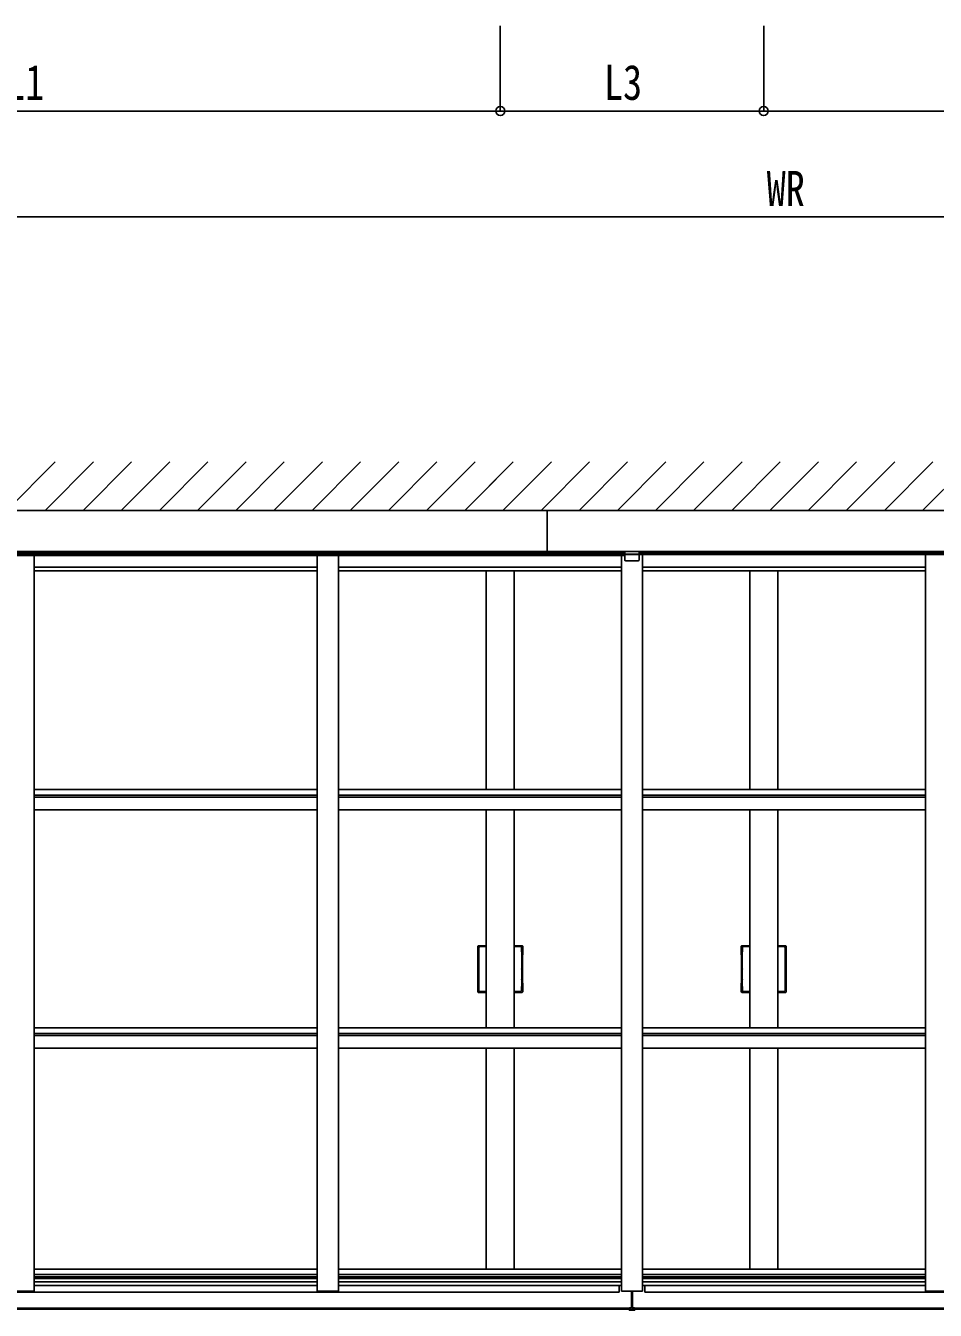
# Model space of a CAD drawing. Units: millimetres, scale not verified. Extents: x -10512 to 10512, y -7425 to 7425.
# Drawn here: x -7540 to -5399, y 392 to 3414 of the extents above; entities that cross this region are included whole.
import ezdxf
from ezdxf.enums import TextEntityAlignment as Align

# ---------------------------------------------------------------- set-up
doc = ezdxf.new("R2010")
doc.units = ezdxf.units.MM
doc.header["$LTSCALE"] = 40
for name, color, linetype in [('0-3_YKK_11E', 7, 'Continuous'), ('0-5_YKK_13', 4, 'Continuous'), ('0-6_YKK_A1', 4, 'Continuous'), ('0-7_YKK_D', 6, 'Continuous')]:
    doc.layers.add(name, color=color, linetype=linetype)
doc.styles.add('ＭＳ ゴシック', font='')
doc.styles.get('ＭＳ ゴシック').set_extended_font_data('MS Gothic')

msp = doc.modelspace()

# ---------------------------------------------------------------- linework, layer by layer
at = {"layer": '0-3_YKK_11E'}
for p, q in [((-6473.51, 1250.16), (-6455.51, 1250.16)), ((-6470.31, 1247.96), (-6455.51, 1247.96)), ((-6389.51, 1250.16), (-6371.51, 1250.16)), ((-6389.51, 1247.96), (-6374.71, 1247.96)), ((-5835.51, 1250.16), (-5853.51, 1250.16)), ((-5850.31, 1247.96), (-5835.51, 1247.96)), ((-5769.51, 1250.16), (-5751.51, 1250.16)), ((-5769.51, 1247.96), (-5754.71, 1247.96)), ((-6455.51, 1140.16), (-6473.51, 1140.16)), ((-6455.51, 1142.36), (-6470.31, 1142.36)), ((-6374.71, 1142.36), (-6389.51, 1142.36)), ((-6371.51, 1140.16), (-6389.51, 1140.16)), ((-5853.51, 1140.16), (-5835.51, 1140.16)), ((-5835.51, 1142.36), (-5850.31, 1142.36)), ((-5754.71, 1142.36), (-5769.51, 1142.36)), ((-5751.51, 1140.16), (-5769.51, 1140.16))]:
    msp.add_line(p, q, dxfattribs=at)
for points in [[(-6472.81, 1144.86), (-6472.81, 1154.36), (-6472.91, 1154.58), (-6473.01, 1154.81), (-6473.01, 1170.51), (-6472.91, 1170.73), (-6472.81, 1170.96), (-6472.81, 1171.36), (-6472.91, 1171.58), (-6473.01, 1171.81), (-6473.01, 1194.51), (-6472.91, 1194.73), (-6472.81, 1194.96), (-6472.81, 1195.36), (-6472.91, 1195.58), (-6473.01, 1195.81), (-6473.01, 1218.51), (-6472.91, 1218.73), (-6472.81, 1218.96), (-6472.81, 1219.36), (-6472.91, 1219.58), (-6473.01, 1219.81), (-6473.01, 1235.51), (-6472.91, 1235.73), (-6472.81, 1235.96), (-6472.81, 1245.46)], [(-6372.21, 1245.46), (-6372.21, 1235.96), (-6372.11, 1235.73), (-6372.01, 1235.51), (-6372.01, 1219.81), (-6372.11, 1219.58), (-6372.21, 1219.36), (-6372.21, 1218.96), (-6372.11, 1218.73), (-6372.01, 1218.51), (-6372.01, 1195.81), (-6372.11, 1195.58), (-6372.21, 1195.36), (-6372.21, 1194.96), (-6372.11, 1194.73), (-6372.01, 1194.51), (-6372.01, 1171.81), (-6372.11, 1171.58), (-6372.21, 1171.36), (-6372.21, 1170.96), (-6372.11, 1170.73), (-6372.01, 1170.51), (-6372.01, 1154.81), (-6372.11, 1154.58), (-6372.21, 1154.36), (-6372.21, 1144.86)], [(-5852.81, 1144.86), (-5852.81, 1154.36), (-5852.91, 1154.58), (-5853.01, 1154.81), (-5853.01, 1170.51), (-5852.91, 1170.73), (-5852.81, 1170.96), (-5852.81, 1171.36), (-5852.91, 1171.58), (-5853.01, 1171.81), (-5853.01, 1194.51), (-5852.91, 1194.73), (-5852.81, 1194.96), (-5852.81, 1195.36), (-5852.91, 1195.58), (-5853.01, 1195.81), (-5853.01, 1218.51), (-5852.91, 1218.73), (-5852.81, 1218.96), (-5852.81, 1219.36), (-5852.91, 1219.58), (-5853.01, 1219.81), (-5853.01, 1235.51), (-5852.91, 1235.73), (-5852.81, 1235.96), (-5852.81, 1245.46)], [(-5752.21, 1245.46), (-5752.21, 1235.96), (-5752.11, 1235.73), (-5752.01, 1235.51), (-5752.01, 1219.81), (-5752.11, 1219.58), (-5752.21, 1219.36), (-5752.21, 1218.96), (-5752.11, 1218.73), (-5752.01, 1218.51), (-5752.01, 1195.81), (-5752.11, 1195.58), (-5752.21, 1195.36), (-5752.21, 1194.96), (-5752.11, 1194.73), (-5752.01, 1194.51), (-5752.01, 1171.81), (-5752.11, 1171.58), (-5752.21, 1171.36), (-5752.21, 1170.96), (-5752.11, 1170.73), (-5752.01, 1170.51), (-5752.01, 1154.81), (-5752.11, 1154.58), (-5752.21, 1154.36), (-5752.21, 1144.86)]]:
    msp.add_lwpolyline(points, dxfattribs=at)
for centre, radius, start, end in [((-6473.51, 1248.16), 2, 90, 181.08102), ((-9282.26, 1195.16), 2807.25, 358.91898, 1.08102), ((-6470.31, 1245.46), 2.5, 90, 180), ((-6374.71, 1245.46), 2.5, 0, 90), ((-6371.51, 1248.16), 2, 358.91898, 90), ((-3562.76, 1195.16), 2807.25, 178.91898, 181.08102), ((-5853.51, 1248.16), 2, 90, 181.08102), ((-8662.26, 1195.16), 2807.25, 358.91898, 1.08102), ((-5850.31, 1245.46), 2.5, 90, 180), ((-5754.71, 1245.46), 2.5, 0, 90), ((-5751.51, 1248.16), 2, 358.91898, 90), ((-2942.76, 1195.16), 2807.25, 178.91898, 181.08102), ((-6473.51, 1142.16), 2, 178.91898, 270), ((-6470.31, 1144.86), 2.5, 180, 270), ((-6374.71, 1144.86), 2.5, 270, 0), ((-6371.51, 1142.16), 2, 270, 1.08102), ((-5853.51, 1142.16), 2, 178.91898, 270), ((-5850.31, 1144.86), 2.5, 180, 270), ((-5754.71, 1144.86), 2.5, 270, 0), ((-5751.51, 1142.16), 2, 270, 1.08102)]:
    msp.add_arc(centre, radius, start, end, dxfattribs=at)
at = {"layer": '0-5_YKK_13'}
for p, q in [((-8926.51, 2273.96), (-6112.51, 2273.96)), ((-6312.51, 2273.96), (-6312.51, 2177.11)), ((-6312.51, 2273.96), (-6312.51, 2177.11)), ((-2532.51, 2273.96), (-6112.51, 2273.96)), ((-8926.51, 2177.11), (-6112.51, 2177.11)), ((-2532.51, 2177.11), (-6112.51, 2177.11))]:
    msp.add_line(p, q, dxfattribs=at)
at = {"layer": '0-6_YKK_A1'}
for p, q in [((-7583.86, 2273.96), (-7469.78, 2388.05)), ((-7494.06, 2273.96), (-7379.97, 2388.05)), ((-7404.26, 2273.96), (-7290.17, 2388.05)), ((-7314.46, 2273.96), (-7200.37, 2388.05)), ((-7224.65, 2273.96), (-7110.57, 2388.05)), ((-7134.85, 2273.96), (-7020.76, 2388.05)), ((-7045.05, 2273.96), (-6930.96, 2388.05)), ((-6955.25, 2273.96), (-6841.16, 2388.05)), ((-6865.44, 2273.96), (-6751.35, 2388.05)), ((-6775.64, 2273.96), (-6661.55, 2388.05)), ((-6685.84, 2273.96), (-6571.75, 2388.05)), ((-6596.04, 2273.96), (-6481.95, 2388.05)), ((-6506.23, 2273.96), (-6392.14, 2388.05)), ((-6471.78, 2308.42), (-6392.14, 2388.05)), ((-6416.43, 2273.96), (-6302.34, 2388.05)), ((-6416.43, 2273.96), (-6302.34, 2388.05)), ((-6326.63, 2273.96), (-6212.54, 2388.05)), ((-6326.63, 2273.96), (-6212.54, 2388.05)), ((-6236.82, 2273.96), (-6122.74, 2388.05)), ((-6236.82, 2273.96), (-6122.74, 2388.05)), ((-6147.02, 2273.96), (-6032.93, 2388.05)), ((-6147.02, 2273.96), (-6032.93, 2388.05)), ((-6057.22, 2273.96), (-5943.13, 2388.05)), ((-6057.22, 2273.96), (-5943.13, 2388.05)), ((-5967.42, 2273.96), (-5853.33, 2388.05)), ((-5967.42, 2273.96), (-5853.33, 2388.05)), ((-5877.61, 2273.96), (-5763.53, 2388.05)), ((-5877.61, 2273.96), (-5763.53, 2388.05)), ((-5787.81, 2273.96), (-5673.72, 2388.05)), ((-5698.01, 2273.96), (-5583.92, 2388.05)), ((-5608.21, 2273.96), (-5494.12, 2388.05)), ((-5518.4, 2273.96), (-5404.32, 2388.05)), ((-5428.6, 2273.96), (-5314.51, 2388.05)), ((-5787.81, 2273.96), (-5753.24, 2308.54)), ((-5752.48, 2273.96), (-9286.53, 2273.96)), ((-6472.53, 2273.96), (-2172.48, 2273.96)), ((-6129.01, 2177.11), (-6129.01, 2174.62)), ((-6129.01, 2177.11), (-6129.01, 2171.4)), ((-6096.01, 2177.11), (-6096.01, 2174.62)), ((-6096.01, 2177.11), (-6096.01, 2171.4)), ((-8926.51, 2170.34), (-6129.01, 2170.34)), ((-8926.51, 2170.17), (-6129.01, 2170.13)), ((-8926.51, 2168.18), (-6129.01, 2168.18)), ((-8910.01, 2174.62), (-6129.01, 2174.62)), ((-7519.51, 2168.18), (-7519.51, 437.27)), ((-6853.51, 2168.18), (-6853.51, 437.27)), ((-6803.51, 2168.18), (-6803.51, 437.27)), ((-6137.51, 2168.18), (-6137.51, 437.27)), ((-6129.01, 2171.4), (-6129.01, 2170.19)), ((-6114.01, 2171.4), (-6129.01, 2171.4)), ((-6114.01, 2170.13), (-6129.01, 2170.19)), ((-6129.01, 2170.19), (-6129.01, 2156.65)), ((-6114.01, 2155.65), (-6128.01, 2155.65)), ((-6096.01, 2171.4), (-6114.01, 2171.4)), ((-6097, 2155.8), (-6114.01, 2155.65)), ((-2549.01, 2174.62), (-6096.01, 2174.62)), ((-2532.51, 2170.34), (-6096.01, 2170.34)), ((-6096.01, 2170.2), (-6096.01, 2156.8)), ((-2532.51, 2170.17), (-6096.01, 2170.13)), ((-6087.51, 2168.18), (-6087.51, 437.27)), ((-5421.51, 2168.18), (-5421.51, 437.27)), ((-6853.51, 2140.31), (-7519.51, 2140.31)), ((-6853.51, 2132.01), (-7519.51, 2132.01)), ((-6137.51, 2140.31), (-6803.51, 2140.31)), ((-6137.51, 2132.01), (-6803.51, 2132.01)), ((-6455.51, 1618.66), (-6455.51, 2131.38)), ((-6389.51, 1618.66), (-6389.51, 2131.38)), ((-6087.51, 2140.31), (-5421.51, 2140.31)), ((-6087.51, 2132.01), (-5421.51, 2132.01)), ((-5835.51, 2131.38), (-5835.51, 1618.66)), ((-5769.51, 2131.38), (-5769.51, 1618.66)), ((-6853.51, 1617.28), (-7519.51, 1617.28)), ((-6853.51, 1604.27), (-7519.51, 1604.27)), ((-6137.51, 1617.28), (-6803.51, 1617.28)), ((-6137.51, 1604.27), (-6803.51, 1604.27)), ((-6087.51, 1617.28), (-5421.51, 1617.28)), ((-6087.51, 1604.27), (-5421.51, 1604.27)), ((-6853.51, 1599.72), (-7519.51, 1599.72)), ((-6137.51, 1599.72), (-6803.51, 1599.72)), ((-6087.51, 1599.72), (-5421.51, 1599.72)), ((-6853.51, 1569.89), (-7519.51, 1569.89)), ((-6137.51, 1569.89), (-6803.51, 1569.89)), ((-6455.51, 1058.19), (-6455.51, 1570.3)), ((-6389.51, 1058.19), (-6389.51, 1570.3)), ((-6087.51, 1569.89), (-5421.51, 1569.89)), ((-5835.51, 1570.3), (-5835.51, 1058.19)), ((-5769.51, 1570.3), (-5769.51, 1058.19)), ((-6853.51, 1056.81), (-7519.51, 1056.81)), ((-6853.51, 1043.8), (-7519.51, 1043.8)), ((-6853.51, 1039.25), (-7519.51, 1039.25)), ((-6137.51, 1056.81), (-6803.51, 1056.81)), ((-6137.51, 1043.8), (-6803.51, 1043.8)), ((-6137.51, 1039.25), (-6803.51, 1039.25)), ((-6087.51, 1056.81), (-5421.51, 1056.81)), ((-6087.51, 1043.8), (-5421.51, 1043.8)), ((-6087.51, 1039.25), (-5421.51, 1039.25)), ((-6853.51, 1009.41), (-7519.51, 1009.41)), ((-6137.51, 1009.41), (-6803.51, 1009.41)), ((-6455.51, 490.75), (-6455.51, 1009.83)), ((-6389.51, 490.75), (-6389.51, 1009.83)), ((-6087.51, 1009.41), (-5421.51, 1009.41)), ((-5835.51, 1009.83), (-5835.51, 490.75)), ((-5769.51, 1009.83), (-5769.51, 490.75)), ((-6853.51, 489.39), (-7519.51, 489.39)), ((-6137.51, 489.39), (-6803.51, 489.39)), ((-6087.51, 489.39), (-5421.51, 489.39)), ((-6853.51, 476.38), (-7519.51, 476.38)), ((-6853.51, 471.3), (-7519.51, 471.3)), ((-7519.51, 467.37), (-6853.51, 467.37)), ((-6853.51, 459.18), (-7519.51, 459.18)), ((-6137.51, 476.38), (-6803.51, 476.38)), ((-6137.51, 471.3), (-6803.51, 471.3)), ((-6803.51, 467.37), (-6137.51, 467.37)), ((-6137.51, 459.18), (-6803.51, 459.18)), ((-6087.51, 476.38), (-5421.51, 476.38)), ((-6087.51, 471.3), (-5421.51, 471.3)), ((-5421.51, 467.37), (-6087.51, 467.37)), ((-6087.51, 459.18), (-5421.51, 459.18)), ((-8902.51, 435.17), (-6142.51, 435.17)), ((-7569.51, 437.27), (-7519.51, 437.27)), ((-6853.51, 450.78), (-7519.51, 450.78)), ((-6853.51, 437.27), (-6803.51, 437.27)), ((-6137.51, 450.78), (-6803.51, 450.78)), ((-6142.51, 435.17), (-6142.51, 450.78)), ((-6102.21, 437.27), (-6137.51, 437.27)), ((-6122.81, 437.27), (-6087.51, 437.27)), ((-6114.02, 432.78), (-6114.02, 437.27)), ((-6111.02, 432.78), (-6114.02, 432.78)), ((-6114.02, 432.78), (-6114.02, 425.71)), ((-6111.02, 425.71), (-6114.02, 425.71)), ((-6114.02, 425.71), (-6114.02, 416.07)), ((-6111.02, 432.78), (-6111.02, 437.27)), ((-6111.02, 432.78), (-6111.02, 425.71)), ((-6111.02, 425.71), (-6111.02, 416.07)), ((-6087.51, 450.78), (-5421.51, 450.78)), ((-6082.51, 435.17), (-6082.51, 450.78)), ((-2556.51, 435.17), (-6082.51, 435.17)), ((-5371.51, 437.27), (-5421.51, 437.27)), ((-6119.02, 397.12), (-8926.51, 397.12)), ((-6119.02, 394.98), (-8926.51, 394.98)), ((-6119.02, 397.28), (-6119.02, 395.79)), ((-6119.02, 395.79), (-6112.52, 395.39)), ((-6114.02, 398.28), (-6118.02, 398.28)), ((-6111.02, 416.07), (-6114.02, 416.07)), ((-6114.02, 416.07), (-6114.02, 409)), ((-6114.02, 398.28), (-6114.02, 409)), ((-6111.02, 409), (-6114.02, 409)), ((-6112.52, 395.39), (-6111.02, 395.48)), ((-6112.52, 392.38), (-6112.52, 395.39)), ((-6112.51, 394.98), (-6112.52, 394.98)), ((-6111.02, 416.07), (-6111.02, 409)), ((-6111.02, 398.28), (-6111.02, 409)), ((-6107.02, 398.28), (-6111.02, 398.28)), ((-6111.02, 395.48), (-6106.02, 395.78)), ((-6106.02, 397.28), (-6106.02, 395.78)), ((-6106.02, 397.12), (-2532.51, 397.12)), ((-6106.02, 395.78), (-6106.02, 392.78)), ((-6106.02, 394.98), (-2532.51, 394.98)), ((-6110.86, 392.48), (-6112.52, 392.38)), ((-6106.02, 392.78), (-6110.86, 392.48))]:
    msp.add_line(p, q, dxfattribs=at)
for points in [[(-6096.01, 2171.4), (-6096.01, 2170.2), (-6114.01, 2170.13)], [(-6112.52, 392.38), (-6119.02, 392.78), (-6119.02, 395.79)]]:
    msp.add_lwpolyline(points, dxfattribs=at)
for centre, start, end in [((-6128.01, 2156.65), 180, 270), ((-6097.01, 2156.8), 270.5, 0), ((-6118.02, 397.28), 90, 180), ((-6107.02, 397.28), 0, 90)]:
    msp.add_arc(centre, 1, start, end, dxfattribs=at)
msp.add_ellipse((-5939.15, 405.99), major_axis=(-171.87, -10.52), ratio=0.017422, start_param=6.2821194, end_param=6.2831848, dxfattribs=at)
at = {"layer": '0-7_YKK_D'}
for p, q in [((-6422.51, 3414.42), (-6422.51, 3212.53)), ((-6422.51, 3414.42), (-6422.51, 3212.53)), ((-5802.51, 3414.42), (-5802.51, 3212.53)), ((-5802.51, 3414.42), (-5802.51, 3212.53)), ((-8616.51, 3213.53), (-6422.51, 3213.53)), ((-6422.51, 3213.53), (-5802.51, 3213.53)), ((-5802.51, 3213.53), (-2842.51, 3213.53)), ((-8779.84, 2964.42), (-2679.18, 2964.42))]:
    msp.add_line(p, q, dxfattribs=at)
for centre in [(-6422.51, 3213.53), (-6422.51, 3213.53), (-5802.51, 3213.53), (-5802.51, 3213.53)]:
    msp.add_circle(centre, 10.62, dxfattribs=at)

# ---------------------------------------------------------------- texts
at = {"layer": '0-7_YKK_D', "style": 'ＭＳ ゴシック', "width": 0.8}
for s, p in [('L1', (-7585.51, 3215.19)), ('L3', (-6178.51, 3215.19)), ('WR', (-5795.51, 2965.42))]:
    msp.add_text(s, height=82.48, dxfattribs=at).set_placement(p, align=Align.BOTTOM_LEFT)

doc.saveas('drawing.dxf')
